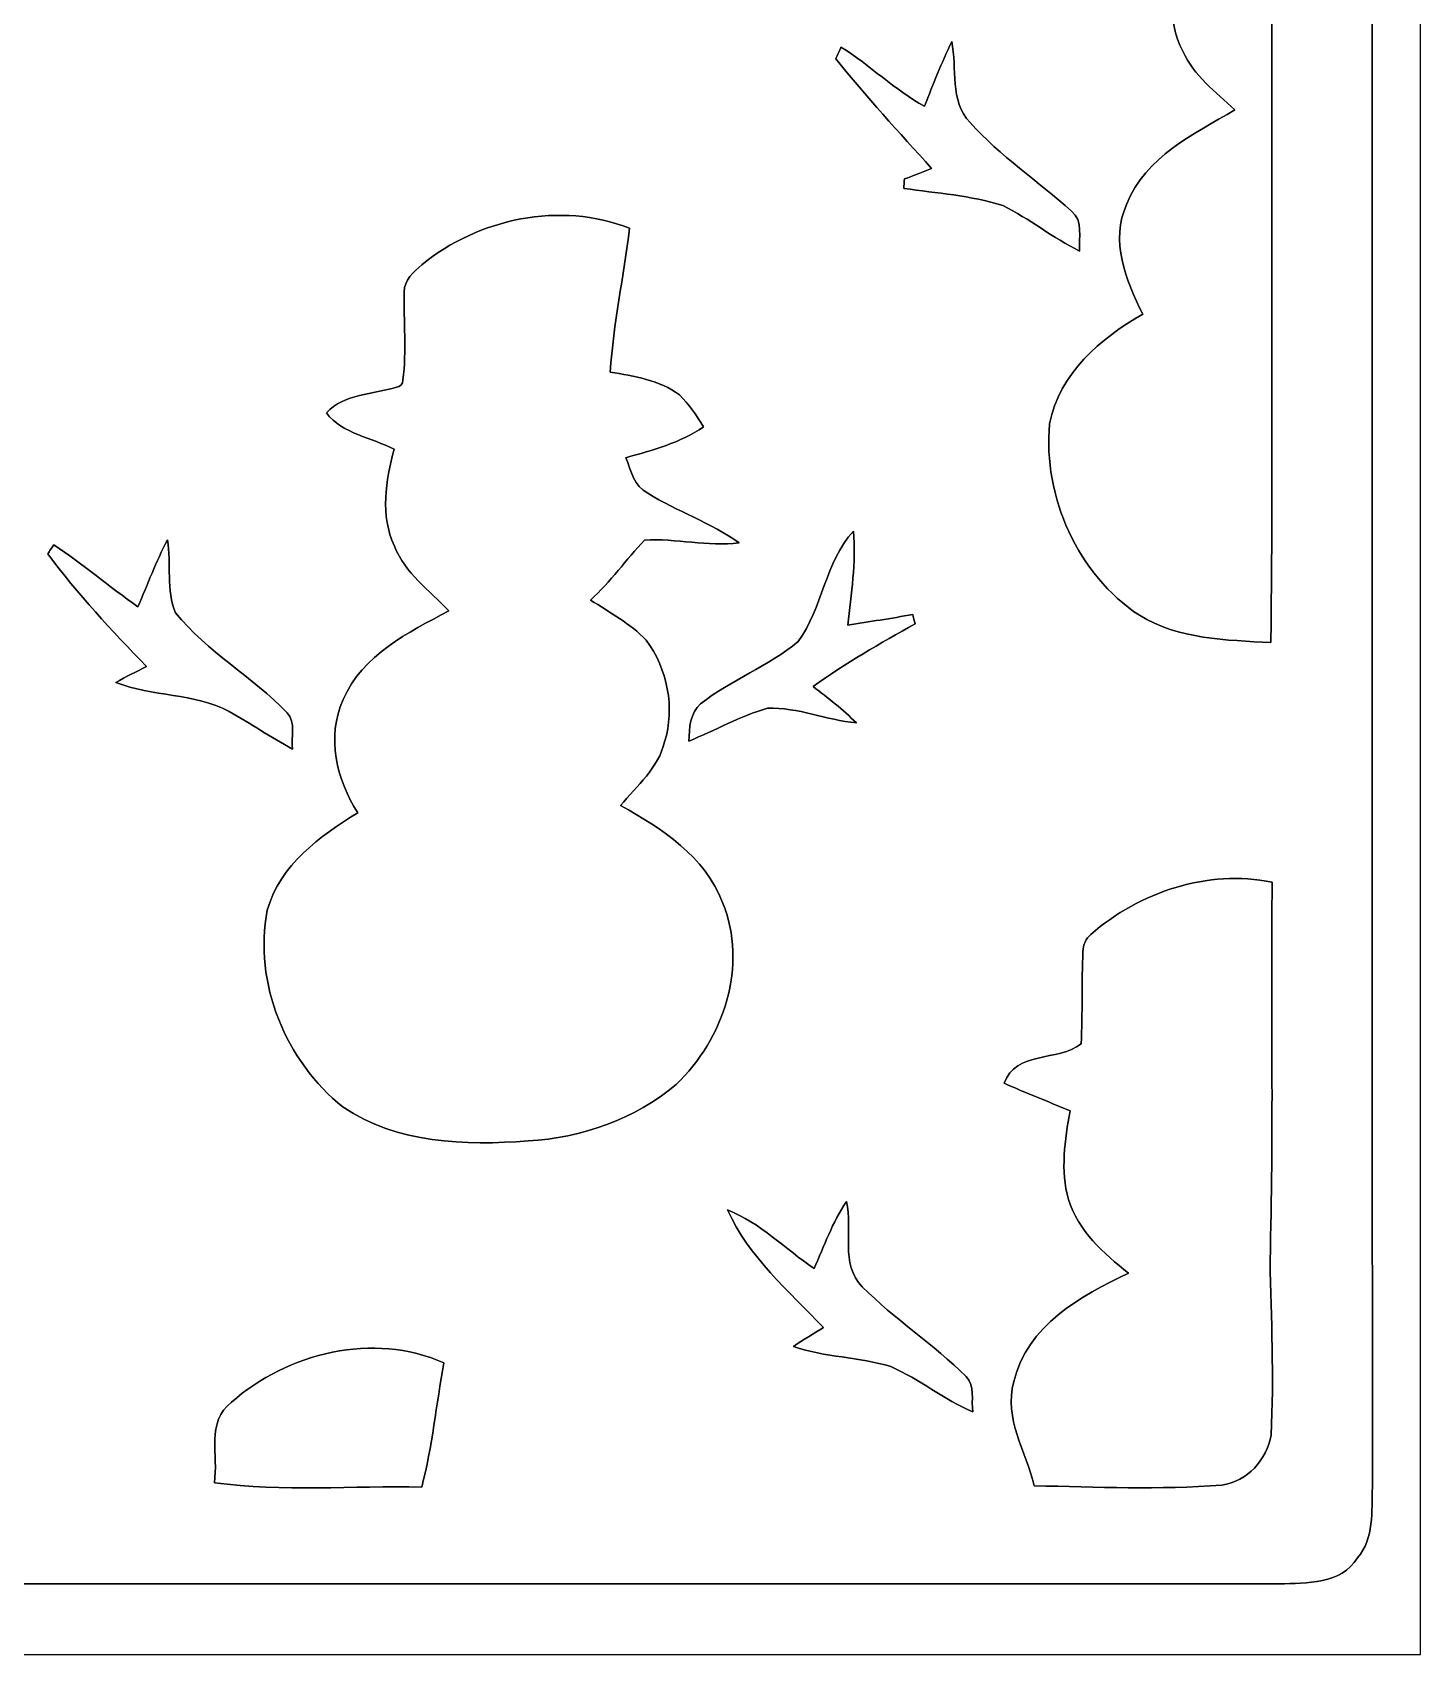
# Model space of a CAD drawing. Header units: centimetres. Extents: x -16.8 to 16.8, y -16.7 to 16.7.
# Drawn here: x 3.6 to 16.77, y -16.67 to -1.28 of the extents above; entities that cross this region are included whole.
import ezdxf

# ---------------------------------------------------------------- set-up
doc = ezdxf.new("R2010")
doc.units = ezdxf.units.CM
doc.header["$MEASUREMENT"] = 0
doc.layers.add('Layer 1', color=7, linetype='Continuous')

msp = doc.modelspace()

# ---------------------------------------------------------------- linework, layer by layer
at = {"layer": 'Layer 1', "color": 7}
for points, knots in [([(-16.77458, 16.66875), (-16.77458, 16.66875), (16.77458, 16.66875), (16.77458, 16.66875), (16.77458, 16.66875), (16.77458, 16.66875), (16.77458, -16.66875), (16.77458, -16.66875), (16.77458, -16.66875), (16.77458, -16.66875), (-16.77458, -16.66875), (-16.77458, -16.66875), (-16.77458, -16.66875), (-16.77458, -16.66875), (-16.77458, 16.66875), (-16.77458, 16.66875), (-16.77458, 16.66875), (-16.77458, 16.66875), (-16.77458, 16.66875), (-16.77458, 16.66875)], [0, 0, 0, 0, 0.16666667, 0.16666667, 0.16666667, 0.16666667, 0.33333333, 0.33333333, 0.33333333, 0.33333333, 0.5, 0.5, 0.5, 0.5, 0.66666667, 0.66666667, 0.66666667, 0.66666667, 1, 1, 1, 1]), ([(-15.83902, 15.7607), (-16.03234, 15.68944), (-16.20555, 15.51058), (-16.20767, 15.29468), (-16.20767, 15.29468), (-16.21402, 5.12198), (-16.20732, -5.05072), (-16.2112, -15.22342), (-16.2112, -15.22342), (-16.19638, -15.39981), (-16.23095, -15.60371), (-16.10501, -15.75188), (-16.10501, -15.75188), (-16.00588, -15.91733), (-15.79774, -15.98859), (-15.61218, -15.99882), (-15.61218, -15.99882), (-5.26309, -15.99847), (5.086, -15.99847), (15.43509, -15.99847), (15.43509, -15.99847), (15.68697, -15.99177), (16.02564, -16.00271), (16.17557, -15.75188), (16.17557, -15.75188), (16.33573, -15.56667), (16.30962, -15.30738), (16.31774, -15.08196), (16.31774, -15.08196), (16.3135, -5.086), (16.31774, 4.90996), (16.31562, 14.90592), (16.31562, 14.90592), (16.30257, 15.16733), (16.32867, 15.52222), (16.07044, 15.68344), (16.07044, 15.68344), (15.92827, 15.82561), (15.71731, 15.7734), (15.54057, 15.78998), (15.54057, 15.78998), (5.60387, 15.78292), (-4.33317, 15.78822), (-14.26986, 15.78716), (-14.26986, 15.78716), (-14.79268, 15.77975), (-15.31796, 15.81679), (-15.83902, 15.7607)], [0, 0, 0, 0, 0.07692308, 0.07692308, 0.07692308, 0.07692308, 0.15384615, 0.15384615, 0.15384615, 0.15384615, 0.23076923, 0.23076923, 0.23076923, 0.23076923, 0.30769231, 0.30769231, 0.30769231, 0.30769231, 0.38461538, 0.38461538, 0.38461538, 0.38461538, 0.46153846, 0.46153846, 0.46153846, 0.46153846, 0.53846154, 0.53846154, 0.53846154, 0.53846154, 0.61538462, 0.61538462, 0.61538462, 0.61538462, 0.69230769, 0.69230769, 0.69230769, 0.69230769, 0.76923077, 0.76923077, 0.76923077, 0.76923077, 0.84615385, 0.84615385, 0.84615385, 0.84615385, 1, 1, 1, 1]), ([(14.58771, 1.04281), (14.7507, 1.31374), (15.05409, 1.47214), (15.34477, 1.57903), (15.34477, 1.57903), (15.38182, 0.68298), (15.35677, -0.21449), (15.36347, -1.11125), (15.36347, -1.11125), (15.35783, -3.09774), (15.37476, -5.08459), (15.35501, -7.07108), (15.35501, -7.07108), (14.93238, -7.04674), (14.47835, -7.04074), (14.10652, -6.81179), (14.10652, -6.81179), (13.52091, -6.42514), (13.19071, -5.68819), (13.25492, -4.99639), (13.25492, -4.99639), (13.34488, -4.52049), (13.73822, -4.185), (14.13827, -3.95499), (14.13827, -3.95499), (13.97741, -3.63679), (13.82677, -3.2579), (13.98764, -2.91077), (13.98764, -2.91077), (14.16297, -2.46063), (14.62546, -2.25037), (15.01211, -2.01718), (15.01211, -2.01718), (14.83148, -1.84891), (14.62229, -1.69439), (14.51927, -1.46297), (14.51927, -1.46297), (14.36052, -1.16381), (14.40215, -0.80433), (14.48223, -0.48719), (14.48223, -0.48719), (14.25434, -0.39582), (14.02927, -0.2981), (13.81654, -0.17568), (13.81654, -0.17568), (14.03209, -0.01199), (14.30267, 0.03634), (14.56126, 0.09596), (14.56126, 0.09596), (14.59653, 0.41028), (14.52739, 0.73307), (14.58771, 1.04281)], [0, 0, 0, 0, 0.07142857, 0.07142857, 0.07142857, 0.07142857, 0.14285714, 0.14285714, 0.14285714, 0.14285714, 0.21428571, 0.21428571, 0.21428571, 0.21428571, 0.28571429, 0.28571429, 0.28571429, 0.28571429, 0.35714286, 0.35714286, 0.35714286, 0.35714286, 0.42857143, 0.42857143, 0.42857143, 0.42857143, 0.5, 0.5, 0.5, 0.5, 0.57142857, 0.57142857, 0.57142857, 0.57142857, 0.64285714, 0.64285714, 0.64285714, 0.64285714, 0.71428571, 0.71428571, 0.71428571, 0.71428571, 0.78571429, 0.78571429, 0.78571429, 0.78571429, 0.85714286, 0.85714286, 0.85714286, 0.85714286, 1, 1, 1, 1]), ([(12.06853, -1.98296), (12.14826, -1.77659), (12.23081, -1.57057), (12.32641, -1.37089), (12.32641, -1.37089), (12.38003, -1.62066), (12.30277, -1.93499), (12.50174, -2.13819), (12.50174, -2.13819), (12.78537, -2.45745), (13.14662, -2.69487), (13.46376, -2.97815), (13.46376, -2.97815), (13.57524, -3.07128), (13.52867, -3.22933), (13.53996, -3.35774), (13.53996, -3.35774), (13.28561, -3.23321), (13.06477, -3.04976), (12.81042, -2.92664), (12.81042, -2.92664), (12.50668, -2.82928), (12.1853, -2.80882), (11.87132, -2.76366), (11.87132, -2.76366), (11.87238, -2.74108), (11.87521, -2.69628), (11.87662, -2.6737), (11.87662, -2.6737), (11.96305, -2.64125), (12.04983, -2.60844), (12.1352, -2.57281), (12.1352, -2.57281), (11.82476, -2.23273), (11.51502, -1.89159), (11.22645, -1.53282), (11.22645, -1.53282), (11.24232, -1.49578), (11.2589, -1.45909), (11.27548, -1.4224), (11.27548, -1.4224), (11.55065, -1.59385), (11.78242, -1.8288), (12.06853, -1.98296)], [0, 0, 0, 0, 0.08333333, 0.08333333, 0.08333333, 0.08333333, 0.16666667, 0.16666667, 0.16666667, 0.16666667, 0.25, 0.25, 0.25, 0.25, 0.33333333, 0.33333333, 0.33333333, 0.33333333, 0.41666667, 0.41666667, 0.41666667, 0.41666667, 0.5, 0.5, 0.5, 0.5, 0.58333333, 0.58333333, 0.58333333, 0.58333333, 0.66666667, 0.66666667, 0.66666667, 0.66666667, 0.75, 0.75, 0.75, 0.75, 0.83333333, 0.83333333, 0.83333333, 0.83333333, 1, 1, 1, 1]), ([(7.29756, -3.48827), (7.83414, -3.04765), (8.61519, -2.88361), (9.26888, -3.14113), (9.26888, -3.14113), (9.21314, -3.59622), (9.11754, -4.04636), (9.08579, -4.50462), (9.08579, -4.50462), (9.31263, -4.54342), (9.55287, -4.57941), (9.74266, -4.72193), (9.74266, -4.72193), (9.83368, -4.80977), (9.90529, -4.91631), (9.97091, -5.02461), (9.97091, -5.02461), (9.75007, -5.17842), (9.48902, -5.24298), (9.23502, -5.31742), (9.23502, -5.31742), (9.28158, -5.43948), (9.31298, -5.58941), (9.44139, -5.65362), (9.44139, -5.65362), (9.72256, -5.82612), (10.04006, -5.93337), (10.30993, -6.12563), (10.30993, -6.12563), (10.01007, -6.16021), (9.71091, -6.08189), (9.41141, -6.09812), (9.41141, -6.09812), (9.23607, -6.28333), (9.08932, -6.4964), (8.89811, -6.66785), (8.89811, -6.66785), (9.08121, -6.78392), (9.27417, -6.89046), (9.42693, -7.04744), (9.42693, -7.04744), (9.62907, -7.31732), (9.70174, -7.68809), (9.60191, -8.01264), (9.60191, -8.01264), (9.5444, -8.25818), (9.33873, -8.42998), (9.18492, -8.6173), (9.18492, -8.6173), (9.57615, -8.83179), (9.98467, -9.10131), (10.15189, -9.53452), (10.15189, -9.53452), (10.39495, -10.13354), (10.16564, -10.83239), (9.71021, -11.26172), (9.71021, -11.26172), (9.31933, -11.59157), (8.81451, -11.76972), (8.30651, -11.79654), (8.30651, -11.79654), (7.71243, -11.84381), (7.06191, -11.82158), (6.55144, -11.47621), (6.55144, -11.47621), (6.00675, -11.04265), (5.69877, -10.29864), (5.83247, -9.60826), (5.83247, -9.60826), (5.95348, -9.17681), (6.3313, -8.9094), (6.68972, -8.68433), (6.68972, -8.68433), (6.49005, -8.36859), (6.38916, -7.9689), (6.55249, -7.61153), (6.55249, -7.61153), (6.73417, -7.18432), (7.17056, -6.97689), (7.55403, -6.76945), (7.55403, -6.76945), (7.36988, -6.57578), (7.13952, -6.41279), (7.03827, -6.15562), (7.03827, -6.15562), (6.90351, -5.86493), (6.95325, -5.53508), (7.03651, -5.23734), (7.03651, -5.23734), (6.82272, -5.12621), (6.54685, -5.09341), (6.39269, -4.89232), (6.39269, -4.89232), (6.56343, -4.70853), (6.83648, -4.71876), (7.05873, -4.64855), (7.05873, -4.64855), (7.09824, -4.64326), (7.11835, -4.62068), (7.11906, -4.58047), (7.11906, -4.58047), (7.15398, -4.30213), (7.12576, -4.02237), (7.13211, -3.74368), (7.13211, -3.74368), (7.12964, -3.63361), (7.22207, -3.55494), (7.29756, -3.48827)], [0, 0, 0, 0, 0.03571429, 0.03571429, 0.03571429, 0.03571429, 0.07142857, 0.07142857, 0.07142857, 0.07142857, 0.10714286, 0.10714286, 0.10714286, 0.10714286, 0.14285714, 0.14285714, 0.14285714, 0.14285714, 0.17857143, 0.17857143, 0.17857143, 0.17857143, 0.21428571, 0.21428571, 0.21428571, 0.21428571, 0.25, 0.25, 0.25, 0.25, 0.28571429, 0.28571429, 0.28571429, 0.28571429, 0.32142857, 0.32142857, 0.32142857, 0.32142857, 0.35714286, 0.35714286, 0.35714286, 0.35714286, 0.39285714, 0.39285714, 0.39285714, 0.39285714, 0.42857143, 0.42857143, 0.42857143, 0.42857143, 0.46428571, 0.46428571, 0.46428571, 0.46428571, 0.5, 0.5, 0.5, 0.5, 0.53571429, 0.53571429, 0.53571429, 0.53571429, 0.57142857, 0.57142857, 0.57142857, 0.57142857, 0.60714286, 0.60714286, 0.60714286, 0.60714286, 0.64285714, 0.64285714, 0.64285714, 0.64285714, 0.67857143, 0.67857143, 0.67857143, 0.67857143, 0.71428571, 0.71428571, 0.71428571, 0.71428571, 0.75, 0.75, 0.75, 0.75, 0.78571429, 0.78571429, 0.78571429, 0.78571429, 0.82142857, 0.82142857, 0.82142857, 0.82142857, 0.85714286, 0.85714286, 0.85714286, 0.85714286, 0.89285714, 0.89285714, 0.89285714, 0.89285714, 0.92857143, 0.92857143, 0.92857143, 0.92857143, 1, 1, 1, 1]), ([(4.60481, -6.731), (4.69653, -6.51898), (4.77661, -6.30237), (4.88421, -6.09776), (4.88421, -6.09776), (4.92654, -6.32178), (4.86657, -6.57507), (4.96217, -6.78744), (4.96217, -6.78744), (5.26097, -7.15927), (5.69136, -7.39528), (6.02192, -7.73642), (6.02192, -7.73642), (6.10517, -7.82779), (6.05755, -7.96819), (6.0706, -8.08179), (6.0706, -8.08179), (5.86634, -7.96925), (5.67337, -7.83872), (5.47123, -7.72407), (5.47123, -7.72407), (5.1368, -7.54909), (4.74204, -7.58543), (4.39491, -7.44926), (4.39491, -7.44926), (4.48945, -7.39422), (4.58787, -7.3473), (4.68595, -7.29862), (4.68595, -7.29862), (4.35786, -6.95678), (4.03225, -6.61141), (3.75003, -6.2297), (3.75003, -6.2297), (3.76414, -6.20783), (3.79236, -6.16444), (3.80647, -6.14257), (3.80647, -6.14257), (4.08129, -6.32636), (4.33352, -6.54191), (4.60481, -6.731)], [0, 0, 0, 0, 0.09090909, 0.09090909, 0.09090909, 0.09090909, 0.18181818, 0.18181818, 0.18181818, 0.18181818, 0.27272727, 0.27272727, 0.27272727, 0.27272727, 0.36363636, 0.36363636, 0.36363636, 0.36363636, 0.45454545, 0.45454545, 0.45454545, 0.45454545, 0.54545455, 0.54545455, 0.54545455, 0.54545455, 0.63636364, 0.63636364, 0.63636364, 0.63636364, 0.72727273, 0.72727273, 0.72727273, 0.72727273, 0.81818182, 0.81818182, 0.81818182, 0.81818182, 1, 1, 1, 1]), ([(10.87049, -7.06085), (11.10156, -6.74405), (11.12273, -6.30837), (11.39296, -6.01451), (11.39296, -6.01451), (11.42259, -6.31261), (11.36897, -6.60894), (11.34004, -6.90457), (11.34004, -6.90457), (11.54501, -6.87388), (11.75103, -6.84036), (11.95634, -6.80544), (11.95634, -6.80544), (11.96199, -6.82696), (11.97292, -6.86999), (11.97857, -6.89151), (11.97857, -6.89151), (11.65013, -7.0799), (11.31676, -7.26334), (11.01161, -7.48841), (11.01161, -7.48841), (11.15377, -7.59566), (11.29383, -7.70749), (11.42153, -7.83308), (11.42153, -7.83308), (11.13684, -7.80591), (10.86732, -7.68279), (10.57839, -7.69408), (10.57839, -7.69408), (10.31769, -7.76605), (10.08274, -7.90646), (9.83156, -8.00488), (9.83156, -8.00488), (9.83686, -7.88106), (9.84285, -7.73889), (9.94304, -7.65104), (9.94304, -7.65104), (10.23373, -7.42632), (10.58616, -7.29368), (10.87049, -7.06085)], [0, 0, 0, 0, 0.09090909, 0.09090909, 0.09090909, 0.09090909, 0.18181818, 0.18181818, 0.18181818, 0.18181818, 0.27272727, 0.27272727, 0.27272727, 0.27272727, 0.36363636, 0.36363636, 0.36363636, 0.36363636, 0.45454545, 0.45454545, 0.45454545, 0.45454545, 0.54545455, 0.54545455, 0.54545455, 0.54545455, 0.63636364, 0.63636364, 0.63636364, 0.63636364, 0.72727273, 0.72727273, 0.72727273, 0.72727273, 0.81818182, 0.81818182, 0.81818182, 0.81818182, 1, 1, 1, 1]), ([(13.64686, -9.83791), (14.11182, -9.43539), (14.75352, -9.21985), (15.36594, -9.34261), (15.36594, -9.34261), (15.3543, -10.53924), (15.38111, -11.73656), (15.34619, -12.93319), (15.34619, -12.93319), (15.35677, -13.48422), (15.3857, -14.03597), (15.35606, -14.58701), (15.35606, -14.58701), (15.31444, -14.81843), (15.13029, -15.0308), (14.89004, -15.06079), (14.89004, -15.06079), (14.29773, -15.10771), (13.70224, -15.0809), (13.10922, -15.06749), (13.10922, -15.06749), (13.02985, -14.73976), (12.81994, -14.43531), (12.91449, -14.08042), (12.91449, -14.08042), (13.04078, -13.55125), (13.54702, -13.2655), (14.00351, -13.05207), (14.00351, -13.05207), (13.76751, -12.86439), (13.52621, -12.64955), (13.43342, -12.35322), (13.43342, -12.35322), (13.35617, -12.07841), (13.39956, -11.78701), (13.44965, -11.51184), (13.44965, -11.51184), (13.24081, -11.42436), (13.0302, -11.34322), (12.82453, -11.24973), (12.82453, -11.24973), (12.93142, -10.94176), (13.335, -11.04653), (13.55337, -10.87755), (13.55337, -10.87755), (13.56924, -10.5851), (13.55725, -10.29229), (13.57136, -10.00054), (13.57136, -10.00054), (13.57171, -9.9381), (13.60099, -9.87884), (13.64686, -9.83791)], [0, 0, 0, 0, 0.07142857, 0.07142857, 0.07142857, 0.07142857, 0.14285714, 0.14285714, 0.14285714, 0.14285714, 0.21428571, 0.21428571, 0.21428571, 0.21428571, 0.28571429, 0.28571429, 0.28571429, 0.28571429, 0.35714286, 0.35714286, 0.35714286, 0.35714286, 0.42857143, 0.42857143, 0.42857143, 0.42857143, 0.5, 0.5, 0.5, 0.5, 0.57142857, 0.57142857, 0.57142857, 0.57142857, 0.64285714, 0.64285714, 0.64285714, 0.64285714, 0.71428571, 0.71428571, 0.71428571, 0.71428571, 0.78571429, 0.78571429, 0.78571429, 0.78571429, 0.85714286, 0.85714286, 0.85714286, 0.85714286, 1, 1, 1, 1]), ([(11.01972, -13.00833), (11.11779, -12.79454), (11.19187, -12.56736), (11.32734, -12.37297), (11.32734, -12.37297), (11.39014, -12.63897), (11.26314, -12.96635), (11.47798, -13.18048), (11.47798, -13.18048), (11.78278, -13.48987), (12.15531, -13.72553), (12.46293, -14.03244), (12.46293, -14.03244), (12.54725, -14.12064), (12.51126, -14.25469), (12.52573, -14.36723), (12.52573, -14.36723), (12.25338, -14.24905), (12.0202, -14.05784), (11.74997, -13.93825), (11.74997, -13.93825), (11.44834, -13.84371), (11.12344, -13.85182), (10.82499, -13.74669), (10.82499, -13.74669), (10.91706, -13.68284), (11.01372, -13.62639), (11.10932, -13.56783), (11.10932, -13.56783), (10.77877, -13.22105), (10.39954, -12.89861), (10.19951, -12.45129), (10.19951, -12.45129), (10.5096, -12.57476), (10.74737, -12.82171), (11.01972, -13.00833)], [0, 0, 0, 0, 0.1, 0.1, 0.1, 0.1, 0.2, 0.2, 0.2, 0.2, 0.3, 0.3, 0.3, 0.3, 0.4, 0.4, 0.4, 0.4, 0.5, 0.5, 0.5, 0.5, 0.6, 0.6, 0.6, 0.6, 0.7, 0.7, 0.7, 0.7, 0.8, 0.8, 0.8, 0.8, 1, 1, 1, 1]), ([(5.49134, -14.27621), (6.02262, -13.80525), (6.84354, -13.60487), (7.5057, -13.90262), (7.5057, -13.90262), (7.43726, -14.29561), (7.39704, -14.69425), (7.29791, -15.08125), (7.29791, -15.08125), (6.64281, -15.06502), (5.98064, -15.12887), (5.32977, -15.03892), (5.32977, -15.03892), (5.37245, -14.78668), (5.24969, -14.45542), (5.49134, -14.27621)], [0, 0, 0, 0, 0.2, 0.2, 0.2, 0.2, 0.4, 0.4, 0.4, 0.4, 0.6, 0.6, 0.6, 0.6, 1, 1, 1, 1])]:
    msp.add_open_spline(points, degree=3, knots=knots, dxfattribs=at)
at = {"layer": 'Layer 1', "color": 250}
for points, knots in [([(-15.83902, 15.7607), (-15.31796, 15.81679), (-14.79268, 15.77975), (-14.26986, 15.78716), (-14.26986, 15.78716), (-4.33317, 15.78822), (5.60387, 15.78292), (15.54057, 15.78998), (15.54057, 15.78998), (15.71731, 15.7734), (15.92827, 15.82561), (16.07044, 15.68344), (16.07044, 15.68344), (16.32867, 15.52222), (16.30257, 15.16733), (16.31562, 14.90592), (16.31562, 14.90592), (16.31774, 4.90996), (16.3135, -5.086), (16.31774, -15.08196), (16.31774, -15.08196), (16.30962, -15.30738), (16.33573, -15.56667), (16.17557, -15.75188), (16.17557, -15.75188), (16.02564, -16.00271), (15.68697, -15.99177), (15.43509, -15.99847), (15.43509, -15.99847), (5.086, -15.99847), (-5.26309, -15.99847), (-15.61218, -15.99882), (-15.61218, -15.99882), (-15.79774, -15.98859), (-16.00588, -15.91733), (-16.10501, -15.75188), (-16.10501, -15.75188), (-16.23095, -15.60371), (-16.19638, -15.39981), (-16.2112, -15.22342), (-16.2112, -15.22342), (-16.20732, -5.05072), (-16.21402, 5.12198), (-16.20767, 15.29468), (-16.20767, 15.29468), (-16.20555, 15.51058), (-16.03234, 15.68944), (-15.83902, 15.7607), (-15.83902, 15.7607), (-15.83902, 15.7607), (-15.83902, 15.7607), (-15.83902, 15.7607)], [0, 0, 0, 0, 0.07142857, 0.07142857, 0.07142857, 0.07142857, 0.14285714, 0.14285714, 0.14285714, 0.14285714, 0.21428571, 0.21428571, 0.21428571, 0.21428571, 0.28571429, 0.28571429, 0.28571429, 0.28571429, 0.35714286, 0.35714286, 0.35714286, 0.35714286, 0.42857143, 0.42857143, 0.42857143, 0.42857143, 0.5, 0.5, 0.5, 0.5, 0.57142857, 0.57142857, 0.57142857, 0.57142857, 0.64285714, 0.64285714, 0.64285714, 0.64285714, 0.71428571, 0.71428571, 0.71428571, 0.71428571, 0.78571429, 0.78571429, 0.78571429, 0.78571429, 0.85714286, 0.85714286, 0.85714286, 0.85714286, 1, 1, 1, 1]), ([(14.58771, 1.04281), (14.52739, 0.73307), (14.59653, 0.41028), (14.56126, 0.09596), (14.56126, 0.09596), (14.30267, 0.03634), (14.03209, -0.01199), (13.81654, -0.17568), (13.81654, -0.17568), (14.02927, -0.2981), (14.25434, -0.39582), (14.48223, -0.48719), (14.48223, -0.48719), (14.40215, -0.80433), (14.36052, -1.16381), (14.51927, -1.46297), (14.51927, -1.46297), (14.62229, -1.69439), (14.83148, -1.84891), (15.01211, -2.01718), (15.01211, -2.01718), (14.62546, -2.25037), (14.16297, -2.46063), (13.98764, -2.91077), (13.98764, -2.91077), (13.82677, -3.2579), (13.97741, -3.63679), (14.13827, -3.95499), (14.13827, -3.95499), (13.73822, -4.185), (13.34488, -4.52049), (13.25492, -4.99639), (13.25492, -4.99639), (13.19071, -5.68819), (13.52091, -6.42514), (14.10652, -6.81179), (14.10652, -6.81179), (14.47835, -7.04074), (14.93238, -7.04674), (15.35501, -7.07108), (15.35501, -7.07108), (15.37476, -5.08459), (15.35783, -3.09774), (15.36347, -1.11125), (15.36347, -1.11125), (15.35677, -0.21449), (15.38182, 0.68298), (15.34477, 1.57903), (15.34477, 1.57903), (15.05409, 1.47214), (14.7507, 1.31374), (14.58771, 1.04281), (14.58771, 1.04281), (14.58771, 1.04281), (14.58771, 1.04281), (14.58771, 1.04281)], [0, 0, 0, 0, 0.06666667, 0.06666667, 0.06666667, 0.06666667, 0.13333333, 0.13333333, 0.13333333, 0.13333333, 0.2, 0.2, 0.2, 0.2, 0.26666667, 0.26666667, 0.26666667, 0.26666667, 0.33333333, 0.33333333, 0.33333333, 0.33333333, 0.4, 0.4, 0.4, 0.4, 0.46666667, 0.46666667, 0.46666667, 0.46666667, 0.53333333, 0.53333333, 0.53333333, 0.53333333, 0.6, 0.6, 0.6, 0.6, 0.66666667, 0.66666667, 0.66666667, 0.66666667, 0.73333333, 0.73333333, 0.73333333, 0.73333333, 0.8, 0.8, 0.8, 0.8, 0.86666667, 0.86666667, 0.86666667, 0.86666667, 1, 1, 1, 1]), ([(12.06853, -1.98296), (11.78242, -1.8288), (11.55065, -1.59385), (11.27548, -1.4224), (11.27548, -1.4224), (11.2589, -1.45909), (11.24232, -1.49578), (11.22645, -1.53282), (11.22645, -1.53282), (11.51502, -1.89159), (11.82476, -2.23273), (12.1352, -2.57281), (12.1352, -2.57281), (12.04983, -2.60844), (11.96305, -2.64125), (11.87662, -2.6737), (11.87662, -2.6737), (11.87521, -2.69628), (11.87238, -2.74108), (11.87132, -2.76366), (11.87132, -2.76366), (12.1853, -2.80882), (12.50668, -2.82928), (12.81042, -2.92664), (12.81042, -2.92664), (13.06477, -3.04976), (13.28561, -3.23321), (13.53996, -3.35774), (13.53996, -3.35774), (13.52867, -3.22933), (13.57524, -3.07128), (13.46376, -2.97815), (13.46376, -2.97815), (13.14662, -2.69487), (12.78537, -2.45745), (12.50174, -2.13819), (12.50174, -2.13819), (12.30277, -1.93499), (12.38003, -1.62066), (12.32641, -1.37089), (12.32641, -1.37089), (12.23081, -1.57057), (12.14826, -1.77659), (12.06853, -1.98296), (12.06853, -1.98296), (12.06853, -1.98296), (12.06853, -1.98296), (12.06853, -1.98296)], [0, 0, 0, 0, 0.07692308, 0.07692308, 0.07692308, 0.07692308, 0.15384615, 0.15384615, 0.15384615, 0.15384615, 0.23076923, 0.23076923, 0.23076923, 0.23076923, 0.30769231, 0.30769231, 0.30769231, 0.30769231, 0.38461538, 0.38461538, 0.38461538, 0.38461538, 0.46153846, 0.46153846, 0.46153846, 0.46153846, 0.53846154, 0.53846154, 0.53846154, 0.53846154, 0.61538462, 0.61538462, 0.61538462, 0.61538462, 0.69230769, 0.69230769, 0.69230769, 0.69230769, 0.76923077, 0.76923077, 0.76923077, 0.76923077, 0.84615385, 0.84615385, 0.84615385, 0.84615385, 1, 1, 1, 1]), ([(7.29756, -3.48827), (7.22207, -3.55494), (7.12964, -3.63361), (7.13211, -3.74368), (7.13211, -3.74368), (7.12576, -4.02237), (7.15398, -4.30213), (7.11906, -4.58047), (7.11906, -4.58047), (7.11835, -4.62068), (7.09824, -4.64326), (7.05873, -4.64855), (7.05873, -4.64855), (6.83648, -4.71876), (6.56343, -4.70853), (6.39269, -4.89232), (6.39269, -4.89232), (6.54685, -5.09341), (6.82272, -5.12621), (7.03651, -5.23734), (7.03651, -5.23734), (6.95325, -5.53508), (6.90351, -5.86493), (7.03827, -6.15562), (7.03827, -6.15562), (7.13952, -6.41279), (7.36988, -6.57578), (7.55403, -6.76945), (7.55403, -6.76945), (7.17056, -6.97689), (6.73417, -7.18432), (6.55249, -7.61153), (6.55249, -7.61153), (6.38916, -7.9689), (6.49005, -8.36859), (6.68972, -8.68433), (6.68972, -8.68433), (6.3313, -8.9094), (5.95348, -9.17681), (5.83247, -9.60826), (5.83247, -9.60826), (5.69877, -10.29864), (6.00675, -11.04265), (6.55144, -11.47621), (6.55144, -11.47621), (7.06191, -11.82158), (7.71243, -11.84381), (8.30651, -11.79654), (8.30651, -11.79654), (8.81451, -11.76972), (9.31933, -11.59157), (9.71021, -11.26172), (9.71021, -11.26172), (10.16564, -10.83239), (10.39495, -10.13354), (10.15189, -9.53452), (10.15189, -9.53452), (9.98467, -9.10131), (9.57615, -8.83179), (9.18492, -8.6173), (9.18492, -8.6173), (9.33873, -8.42998), (9.5444, -8.25818), (9.60191, -8.01264), (9.60191, -8.01264), (9.70174, -7.68809), (9.62907, -7.31732), (9.42693, -7.04744), (9.42693, -7.04744), (9.27417, -6.89046), (9.08121, -6.78392), (8.89811, -6.66785), (8.89811, -6.66785), (9.08932, -6.4964), (9.23607, -6.28333), (9.41141, -6.09812), (9.41141, -6.09812), (9.71091, -6.08189), (10.01007, -6.16021), (10.30993, -6.12563), (10.30993, -6.12563), (10.04006, -5.93337), (9.72256, -5.82612), (9.44139, -5.65362), (9.44139, -5.65362), (9.31298, -5.58941), (9.28158, -5.43948), (9.23502, -5.31742), (9.23502, -5.31742), (9.48902, -5.24298), (9.75007, -5.17842), (9.97091, -5.02461), (9.97091, -5.02461), (9.90529, -4.91631), (9.83368, -4.80977), (9.74266, -4.72193), (9.74266, -4.72193), (9.55287, -4.57941), (9.31263, -4.54342), (9.08579, -4.50462), (9.08579, -4.50462), (9.11754, -4.04636), (9.21314, -3.59622), (9.26888, -3.14113), (9.26888, -3.14113), (8.61519, -2.88361), (7.83414, -3.04765), (7.29756, -3.48827), (7.29756, -3.48827), (7.29756, -3.48827), (7.29756, -3.48827), (7.29756, -3.48827)], [0, 0, 0, 0, 0.03448276, 0.03448276, 0.03448276, 0.03448276, 0.06896552, 0.06896552, 0.06896552, 0.06896552, 0.10344828, 0.10344828, 0.10344828, 0.10344828, 0.13793103, 0.13793103, 0.13793103, 0.13793103, 0.17241379, 0.17241379, 0.17241379, 0.17241379, 0.20689655, 0.20689655, 0.20689655, 0.20689655, 0.24137931, 0.24137931, 0.24137931, 0.24137931, 0.27586207, 0.27586207, 0.27586207, 0.27586207, 0.31034483, 0.31034483, 0.31034483, 0.31034483, 0.34482759, 0.34482759, 0.34482759, 0.34482759, 0.37931034, 0.37931034, 0.37931034, 0.37931034, 0.4137931, 0.4137931, 0.4137931, 0.4137931, 0.44827586, 0.44827586, 0.44827586, 0.44827586, 0.48275862, 0.48275862, 0.48275862, 0.48275862, 0.51724138, 0.51724138, 0.51724138, 0.51724138, 0.55172414, 0.55172414, 0.55172414, 0.55172414, 0.5862069, 0.5862069, 0.5862069, 0.5862069, 0.62068966, 0.62068966, 0.62068966, 0.62068966, 0.65517241, 0.65517241, 0.65517241, 0.65517241, 0.68965517, 0.68965517, 0.68965517, 0.68965517, 0.72413793, 0.72413793, 0.72413793, 0.72413793, 0.75862069, 0.75862069, 0.75862069, 0.75862069, 0.79310345, 0.79310345, 0.79310345, 0.79310345, 0.82758621, 0.82758621, 0.82758621, 0.82758621, 0.86206897, 0.86206897, 0.86206897, 0.86206897, 0.89655172, 0.89655172, 0.89655172, 0.89655172, 0.93103448, 0.93103448, 0.93103448, 0.93103448, 1, 1, 1, 1]), ([(4.60481, -6.731), (4.33352, -6.54191), (4.08129, -6.32636), (3.80647, -6.14257), (3.80647, -6.14257), (3.79236, -6.16444), (3.76414, -6.20783), (3.75003, -6.2297), (3.75003, -6.2297), (4.03225, -6.61141), (4.35786, -6.95678), (4.68595, -7.29862), (4.68595, -7.29862), (4.58787, -7.3473), (4.48945, -7.39422), (4.39491, -7.44926), (4.39491, -7.44926), (4.74204, -7.58543), (5.1368, -7.54909), (5.47123, -7.72407), (5.47123, -7.72407), (5.67337, -7.83872), (5.86634, -7.96925), (6.0706, -8.08179), (6.0706, -8.08179), (6.05755, -7.96819), (6.10517, -7.82779), (6.02192, -7.73642), (6.02192, -7.73642), (5.69136, -7.39528), (5.26097, -7.15927), (4.96217, -6.78744), (4.96217, -6.78744), (4.86657, -6.57507), (4.92654, -6.32178), (4.88421, -6.09776), (4.88421, -6.09776), (4.77661, -6.30237), (4.69653, -6.51898), (4.60481, -6.731), (4.60481, -6.731), (4.60481, -6.731), (4.60481, -6.731), (4.60481, -6.731)], [0, 0, 0, 0, 0.08333333, 0.08333333, 0.08333333, 0.08333333, 0.16666667, 0.16666667, 0.16666667, 0.16666667, 0.25, 0.25, 0.25, 0.25, 0.33333333, 0.33333333, 0.33333333, 0.33333333, 0.41666667, 0.41666667, 0.41666667, 0.41666667, 0.5, 0.5, 0.5, 0.5, 0.58333333, 0.58333333, 0.58333333, 0.58333333, 0.66666667, 0.66666667, 0.66666667, 0.66666667, 0.75, 0.75, 0.75, 0.75, 0.83333333, 0.83333333, 0.83333333, 0.83333333, 1, 1, 1, 1]), ([(10.87049, -7.06085), (10.58616, -7.29368), (10.23373, -7.42632), (9.94304, -7.65104), (9.94304, -7.65104), (9.84285, -7.73889), (9.83686, -7.88106), (9.83156, -8.00488), (9.83156, -8.00488), (10.08274, -7.90646), (10.31769, -7.76605), (10.57839, -7.69408), (10.57839, -7.69408), (10.86732, -7.68279), (11.13684, -7.80591), (11.42153, -7.83308), (11.42153, -7.83308), (11.29383, -7.70749), (11.15377, -7.59566), (11.01161, -7.48841), (11.01161, -7.48841), (11.31676, -7.26334), (11.65013, -7.0799), (11.97857, -6.89151), (11.97857, -6.89151), (11.97292, -6.86999), (11.96199, -6.82696), (11.95634, -6.80544), (11.95634, -6.80544), (11.75103, -6.84036), (11.54501, -6.87388), (11.34004, -6.90457), (11.34004, -6.90457), (11.36897, -6.60894), (11.42259, -6.31261), (11.39296, -6.01451), (11.39296, -6.01451), (11.12273, -6.30837), (11.10156, -6.74405), (10.87049, -7.06085), (10.87049, -7.06085), (10.87049, -7.06085), (10.87049, -7.06085), (10.87049, -7.06085)], [0, 0, 0, 0, 0.08333333, 0.08333333, 0.08333333, 0.08333333, 0.16666667, 0.16666667, 0.16666667, 0.16666667, 0.25, 0.25, 0.25, 0.25, 0.33333333, 0.33333333, 0.33333333, 0.33333333, 0.41666667, 0.41666667, 0.41666667, 0.41666667, 0.5, 0.5, 0.5, 0.5, 0.58333333, 0.58333333, 0.58333333, 0.58333333, 0.66666667, 0.66666667, 0.66666667, 0.66666667, 0.75, 0.75, 0.75, 0.75, 0.83333333, 0.83333333, 0.83333333, 0.83333333, 1, 1, 1, 1]), ([(13.64686, -9.83791), (13.60099, -9.87884), (13.57171, -9.9381), (13.57136, -10.00054), (13.57136, -10.00054), (13.55725, -10.29229), (13.56924, -10.5851), (13.55337, -10.87755), (13.55337, -10.87755), (13.335, -11.04653), (12.93142, -10.94176), (12.82453, -11.24973), (12.82453, -11.24973), (13.0302, -11.34322), (13.24081, -11.42436), (13.44965, -11.51184), (13.44965, -11.51184), (13.39956, -11.78701), (13.35617, -12.07841), (13.43342, -12.35322), (13.43342, -12.35322), (13.52621, -12.64955), (13.76751, -12.86439), (14.00351, -13.05207), (14.00351, -13.05207), (13.54702, -13.2655), (13.04078, -13.55125), (12.91449, -14.08042), (12.91449, -14.08042), (12.81994, -14.43531), (13.02985, -14.73976), (13.10922, -15.06749), (13.10922, -15.06749), (13.70224, -15.0809), (14.29773, -15.10771), (14.89004, -15.06079), (14.89004, -15.06079), (15.13029, -15.0308), (15.31444, -14.81843), (15.35606, -14.58701), (15.35606, -14.58701), (15.3857, -14.03597), (15.35677, -13.48422), (15.34619, -12.93319), (15.34619, -12.93319), (15.38111, -11.73656), (15.3543, -10.53924), (15.36594, -9.34261), (15.36594, -9.34261), (14.75352, -9.21985), (14.11182, -9.43539), (13.64686, -9.83791), (13.64686, -9.83791), (13.64686, -9.83791), (13.64686, -9.83791), (13.64686, -9.83791)], [0, 0, 0, 0, 0.06666667, 0.06666667, 0.06666667, 0.06666667, 0.13333333, 0.13333333, 0.13333333, 0.13333333, 0.2, 0.2, 0.2, 0.2, 0.26666667, 0.26666667, 0.26666667, 0.26666667, 0.33333333, 0.33333333, 0.33333333, 0.33333333, 0.4, 0.4, 0.4, 0.4, 0.46666667, 0.46666667, 0.46666667, 0.46666667, 0.53333333, 0.53333333, 0.53333333, 0.53333333, 0.6, 0.6, 0.6, 0.6, 0.66666667, 0.66666667, 0.66666667, 0.66666667, 0.73333333, 0.73333333, 0.73333333, 0.73333333, 0.8, 0.8, 0.8, 0.8, 0.86666667, 0.86666667, 0.86666667, 0.86666667, 1, 1, 1, 1]), ([(11.01972, -13.00833), (10.74737, -12.82171), (10.5096, -12.57476), (10.19951, -12.45129), (10.19951, -12.45129), (10.39954, -12.89861), (10.77877, -13.22105), (11.10932, -13.56783), (11.10932, -13.56783), (11.01372, -13.62639), (10.91706, -13.68284), (10.82499, -13.74669), (10.82499, -13.74669), (11.12344, -13.85182), (11.44834, -13.84371), (11.74997, -13.93825), (11.74997, -13.93825), (12.0202, -14.05784), (12.25338, -14.24905), (12.52573, -14.36723), (12.52573, -14.36723), (12.51126, -14.25469), (12.54725, -14.12064), (12.46293, -14.03244), (12.46293, -14.03244), (12.15531, -13.72553), (11.78278, -13.48987), (11.47798, -13.18048), (11.47798, -13.18048), (11.26314, -12.96635), (11.39014, -12.63897), (11.32734, -12.37297), (11.32734, -12.37297), (11.19187, -12.56736), (11.11779, -12.79454), (11.01972, -13.00833), (11.01972, -13.00833), (11.01972, -13.00833), (11.01972, -13.00833), (11.01972, -13.00833)], [0, 0, 0, 0, 0.09090909, 0.09090909, 0.09090909, 0.09090909, 0.18181818, 0.18181818, 0.18181818, 0.18181818, 0.27272727, 0.27272727, 0.27272727, 0.27272727, 0.36363636, 0.36363636, 0.36363636, 0.36363636, 0.45454545, 0.45454545, 0.45454545, 0.45454545, 0.54545455, 0.54545455, 0.54545455, 0.54545455, 0.63636364, 0.63636364, 0.63636364, 0.63636364, 0.72727273, 0.72727273, 0.72727273, 0.72727273, 0.81818182, 0.81818182, 0.81818182, 0.81818182, 1, 1, 1, 1]), ([(5.49134, -14.27621), (5.24969, -14.45542), (5.37245, -14.78668), (5.32977, -15.03892), (5.32977, -15.03892), (5.98064, -15.12887), (6.64281, -15.06502), (7.29791, -15.08125), (7.29791, -15.08125), (7.39704, -14.69425), (7.43726, -14.29561), (7.5057, -13.90262), (7.5057, -13.90262), (6.84354, -13.60487), (6.02262, -13.80525), (5.49134, -14.27621)], [0, 0, 0, 0, 0.2, 0.2, 0.2, 0.2, 0.4, 0.4, 0.4, 0.4, 0.6, 0.6, 0.6, 0.6, 1, 1, 1, 1])]:
    msp.add_open_spline(points, degree=3, knots=knots, dxfattribs=at)

doc.saveas('drawing.dxf')
